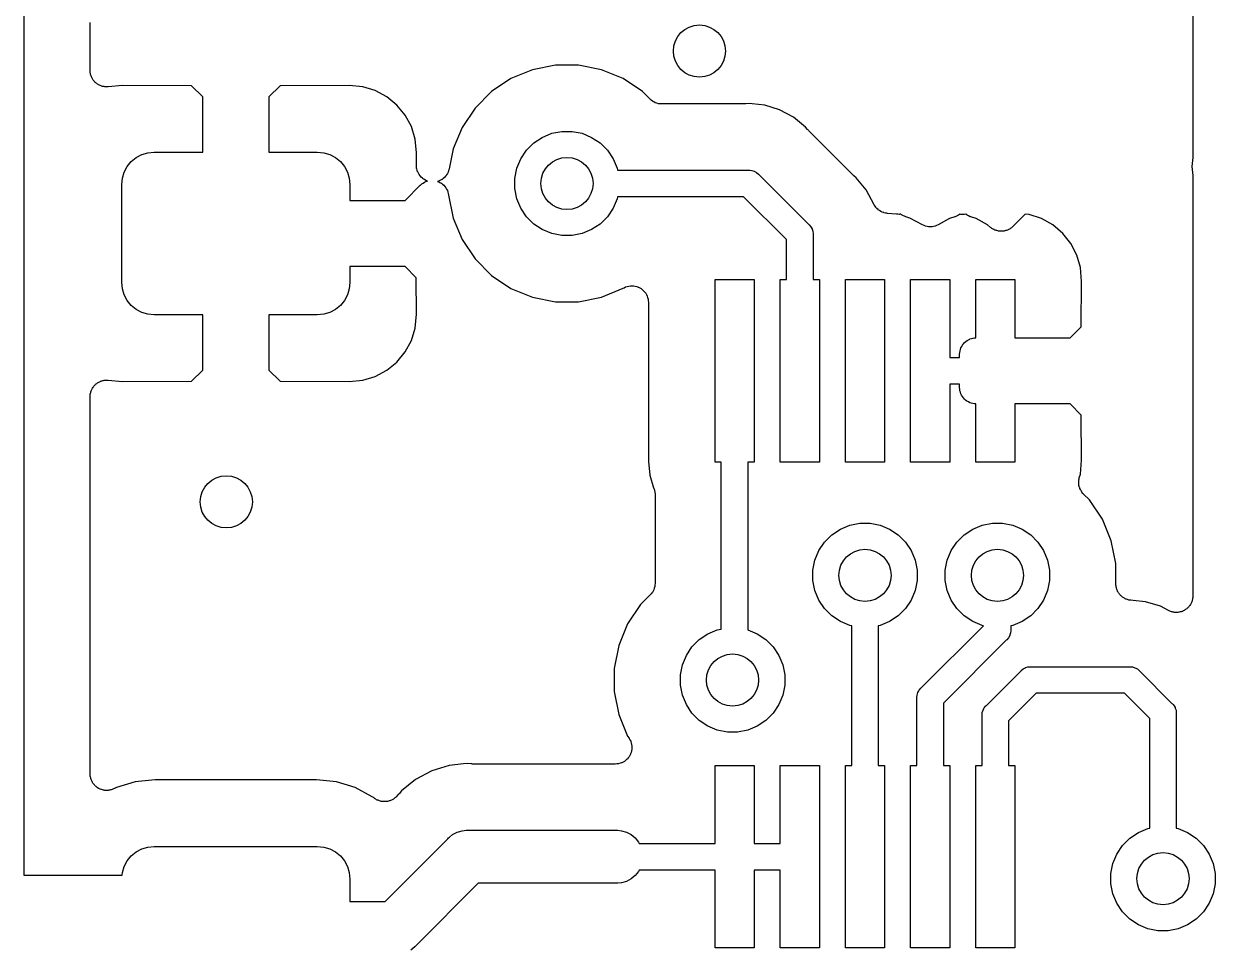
# Model space of a CAD drawing. Extents: x 105 to 193.4, y -145.7 to -72.2.
# Drawn here: x 146.96 to 156.1, y -111.28 to -104.19 of the extents above; entities that cross this region are included whole.
import ezdxf

# ---------------------------------------------------------------- set-up
doc = ezdxf.new("R2010")
doc.units = 0
doc.layers.add('BLACK', color=7, linetype='CONTINUOUS')

msp = doc.modelspace()

# ---------------------------------------------------------------- linework, layer by layer
at = {"layer": 'BLACK', "linetype": 'CONTINUOUS'}
for p, q in [((146.964, -103.4), (146.964, -110.716)), ((155.931, -103.651), (155.931, -105.198)), ((147.472, -104.542), (147.472, -104.176)), ((150.865, -104.537), (150.7, -104.605)), ((151.041, -104.502), (150.865, -104.537)), ((151.219, -104.502), (151.041, -104.502)), ((151.395, -104.537), (151.219, -104.502)), ((151.56, -104.605), (151.395, -104.537)), ((147.473, -104.548), (147.472, -104.542)), ((147.473, -104.554), (147.473, -104.548)), ((147.474, -104.56), (147.473, -104.554)), ((147.475, -104.567), (147.474, -104.56)), ((147.476, -104.573), (147.475, -104.567)), ((147.478, -104.578), (147.476, -104.573)), ((147.48, -104.584), (147.478, -104.578)), ((147.482, -104.591), (147.48, -104.584)), ((147.485, -104.596), (147.482, -104.591)), ((147.487, -104.601), (147.485, -104.596)), ((147.491, -104.607), (147.487, -104.601)), ((147.494, -104.613), (147.491, -104.607)), ((147.497, -104.617), (147.494, -104.613)), ((147.5, -104.622), (147.497, -104.617)), ((147.505, -104.627), (147.5, -104.622)), ((147.509, -104.632), (147.505, -104.627)), ((150.7, -104.605), (150.551, -104.705)), ((151.709, -104.705), (151.56, -104.605)), ((147.514, -104.635), (147.509, -104.632)), ((147.518, -104.64), (147.514, -104.635)), ((147.523, -104.643), (147.518, -104.64)), ((147.528, -104.648), (147.523, -104.643)), ((147.533, -104.65), (147.528, -104.648)), ((147.538, -104.654), (147.533, -104.65)), ((147.544, -104.656), (147.538, -104.654)), ((147.55, -104.659), (147.544, -104.656)), ((147.556, -104.661), (147.55, -104.659)), ((147.561, -104.663), (147.556, -104.661)), ((147.568, -104.665), (147.561, -104.663)), ((147.574, -104.667), (147.568, -104.665)), ((147.58, -104.667), (147.574, -104.667)), ((147.585, -104.669), (147.58, -104.667)), ((147.592, -104.669), (147.585, -104.669)), ((147.599, -104.669), (147.592, -104.669)), ((147.604, -104.669), (147.599, -104.669)), ((147.61, -104.669), (147.604, -104.669)), ((147.612, -104.669), (147.61, -104.669)), ((147.721, -104.658), (147.612, -104.669)), ((148.251, -104.661), (147.721, -104.658)), ((148.336, -104.745), (148.251, -104.661)), ((148.929, -104.661), (148.844, -104.745)), ((149.459, -104.658), (148.929, -104.661)), ((149.565, -104.668), (149.459, -104.658)), ((149.66, -104.697), (149.565, -104.668)), ((149.749, -104.745), (149.66, -104.697)), ((150.551, -104.705), (150.425, -104.831)), ((151.767, -104.763), (151.709, -104.705)), ((148.336, -105.169), (148.336, -104.745)), ((148.844, -104.745), (148.844, -105.169)), ((149.826, -104.808), (149.749, -104.745)), ((149.889, -104.885), (149.826, -104.808)), ((151.776, -104.771), (151.767, -104.763)), ((151.785, -104.778), (151.776, -104.771)), ((151.786, -104.779), (151.785, -104.778)), ((151.797, -104.784), (151.786, -104.779)), ((151.786, -104.779), (151.786, -104.779)), ((151.807, -104.79), (151.797, -104.784)), ((151.808, -104.79), (151.807, -104.79)), ((151.808, -104.791), (151.808, -104.79)), ((151.82, -104.794), (151.808, -104.791)), ((151.831, -104.798), (151.82, -104.794)), ((151.832, -104.798), (151.831, -104.798)), ((151.831, -104.798), (151.831, -104.798)), ((151.844, -104.799), (151.832, -104.798)), ((151.855, -104.8), (151.844, -104.799)), ((151.857, -104.8), (151.855, -104.8)), ((152.491, -104.8), (151.857, -104.8)), ((151.857, -104.8), (151.857, -104.8)), ((151.857, -104.8), (151.857, -104.8)), ((151.857, -104.8), (151.857, -104.8)), ((152.496, -104.8), (152.491, -104.8)), ((152.502, -104.8), (152.496, -104.8)), ((152.503, -104.8), (152.502, -104.8)), ((152.527, -104.797), (152.503, -104.8)), ((152.551, -104.8), (152.527, -104.797)), ((152.647, -104.809), (152.551, -104.8)), ((152.551, -104.8), (152.551, -104.8)), ((152.761, -104.844), (152.647, -104.809)), ((149.937, -104.974), (149.889, -104.885)), ((150.425, -104.831), (150.325, -104.98)), ((152.867, -104.901), (152.761, -104.844)), ((152.96, -104.977), (152.867, -104.901)), ((149.966, -105.069), (149.937, -104.974)), ((150.325, -104.98), (150.257, -105.145)), ((152.975, -104.995), (152.96, -104.977)), ((152.979, -104.999), (152.975, -104.995)), ((149.976, -105.175), (149.966, -105.069)), ((150.875, -105.099), (150.941, -105.056)), ((150.941, -105.056), (151.013, -105.025)), ((151.013, -105.025), (151.091, -105.01)), ((151.091, -105.01), (151.169, -105.01)), ((151.169, -105.01), (151.247, -105.025)), ((151.247, -105.025), (151.319, -105.056)), ((151.319, -105.056), (151.385, -105.099)), ((152.982, -105.003), (152.979, -104.999)), ((152.984, -105.005), (152.982, -105.003)), ((153.321, -105.342), (152.984, -105.005)), ((147.869, -105.188), (147.916, -105.174)), ((147.916, -105.174), (147.965, -105.169)), ((147.965, -105.169), (148.336, -105.169)), ((148.844, -105.169), (149.215, -105.169)), ((149.215, -105.169), (149.264, -105.174)), ((149.264, -105.174), (149.311, -105.188)), ((149.975, -105.271), (149.976, -105.175)), ((150.257, -105.145), (150.227, -105.297)), ((150.776, -105.221), (150.819, -105.155)), ((150.819, -105.155), (150.875, -105.099)), ((151.385, -105.099), (151.441, -105.155)), ((151.441, -105.155), (151.484, -105.221)), ((147.757, -105.28), (147.788, -105.242)), ((147.788, -105.242), (147.826, -105.211)), ((147.826, -105.211), (147.869, -105.188)), ((149.311, -105.188), (149.354, -105.211)), ((149.354, -105.211), (149.392, -105.242)), ((149.392, -105.242), (149.423, -105.28)), ((150.745, -105.293), (150.776, -105.221)), ((151.484, -105.221), (151.515, -105.293)), ((155.93, -105.211), (155.923, -105.28)), ((155.931, -105.2), (155.93, -105.205)), ((155.93, -105.205), (155.93, -105.211)), ((155.931, -105.198), (155.931, -105.2)), ((147.72, -105.37), (147.734, -105.323)), ((147.734, -105.323), (147.757, -105.28)), ((149.423, -105.28), (149.446, -105.323)), ((149.446, -105.323), (149.46, -105.37)), ((149.975, -105.272), (149.975, -105.271)), ((149.976, -105.284), (149.975, -105.272)), ((149.975, -105.272), (149.975, -105.272)), ((149.977, -105.296), (149.976, -105.284)), ((149.978, -105.297), (149.977, -105.296)), ((149.977, -105.296), (149.977, -105.296)), ((149.981, -105.308), (149.978, -105.297)), ((149.984, -105.32), (149.981, -105.308)), ((149.985, -105.32), (149.984, -105.32)), ((149.99, -105.331), (149.985, -105.32)), ((149.985, -105.32), (149.985, -105.32)), ((149.996, -105.341), (149.99, -105.331)), ((149.996, -105.342), (149.996, -105.341)), ((150.004, -105.352), (149.996, -105.342)), ((149.996, -105.342), (149.996, -105.342)), ((150.011, -105.361), (150.004, -105.352)), ((150.012, -105.361), (150.011, -105.361)), ((150.012, -105.362), (150.012, -105.361)), ((150.199, -105.354), (150.191, -105.363)), ((150.206, -105.345), (150.199, -105.354)), ((150.207, -105.344), (150.206, -105.345)), ((150.213, -105.334), (150.207, -105.344)), ((150.207, -105.344), (150.207, -105.344)), ((150.218, -105.323), (150.213, -105.334)), ((150.219, -105.323), (150.218, -105.323)), ((150.222, -105.311), (150.219, -105.322)), ((150.219, -105.322), (150.219, -105.323)), ((150.226, -105.3), (150.222, -105.311)), ((150.227, -105.297), (150.226, -105.299)), ((150.226, -105.299), (150.226, -105.299)), ((150.226, -105.299), (150.226, -105.3)), ((150.73, -105.371), (150.745, -105.293)), ((151.515, -105.293), (151.518, -105.308)), ((151.518, -105.308), (152.522, -105.308)), ((152.522, -105.308), (152.527, -105.308)), ((152.527, -105.308), (152.532, -105.308)), ((152.532, -105.308), (152.532, -105.308)), ((152.532, -105.308), (152.547, -105.31)), ((152.547, -105.31), (152.566, -105.316)), ((152.566, -105.316), (152.584, -105.325)), ((152.584, -105.325), (152.599, -105.338)), ((152.599, -105.338), (152.602, -105.342)), ((152.602, -105.342), (152.984, -105.724)), ((153.326, -105.346), (153.321, -105.342)), ((153.329, -105.35), (153.326, -105.346)), ((153.331, -105.351), (153.329, -105.35)), ((153.349, -105.366), (153.331, -105.351)), ((155.923, -105.28), (155.93, -105.349)), ((155.93, -105.349), (155.93, -105.351)), ((155.93, -105.351), (155.93, -105.356)), ((155.93, -105.356), (155.931, -105.362)), ((147.715, -105.419), (147.72, -105.37)), ((147.715, -106.169), (147.715, -105.419)), ((149.46, -105.37), (149.465, -105.419)), ((149.465, -105.419), (149.465, -105.54)), ((149.889, -105.54), (150.005, -105.423)), ((150.005, -105.423), (150.006, -105.422)), ((150.006, -105.422), (150.006, -105.422)), ((150.006, -105.422), (150.006, -105.422)), ((150.006, -105.422), (150.007, -105.422)), ((150.007, -105.422), (150.016, -105.414)), ((150.021, -105.369), (150.012, -105.362)), ((150.016, -105.414), (150.026, -105.407)), ((150.03, -105.377), (150.021, -105.369)), ((150.026, -105.407), (150.037, -105.401)), ((150.026, -105.407), (150.026, -105.407)), ((150.026, -105.407), (150.026, -105.407)), ((150.031, -105.377), (150.03, -105.377)), ((150.041, -105.383), (150.031, -105.377)), ((150.031, -105.377), (150.031, -105.377)), ((150.037, -105.401), (150.048, -105.395)), ((150.052, -105.389), (150.041, -105.383)), ((150.048, -105.395), (150.06, -105.392)), ((150.048, -105.395), (150.048, -105.395)), ((150.048, -105.395), (150.048, -105.395)), ((150.053, -105.389), (150.052, -105.389)), ((150.052, -105.389), (150.052, -105.389)), ((150.06, -105.392), (150.053, -105.389)), ((150.06, -105.392), (150.06, -105.392)), ((150.149, -105.39), (150.137, -105.394)), ((150.137, -105.394), (150.137, -105.394)), ((150.137, -105.394), (150.144, -105.396)), ((150.144, -105.396), (150.145, -105.396)), ((150.145, -105.396), (150.145, -105.396)), ((150.145, -105.396), (150.156, -105.402)), ((150.15, -105.39), (150.149, -105.39)), ((150.149, -105.39), (150.149, -105.39)), ((150.16, -105.384), (150.15, -105.39)), ((150.156, -105.402), (150.166, -105.408)), ((150.171, -105.379), (150.16, -105.384)), ((150.166, -105.408), (150.166, -105.408)), ((150.166, -105.408), (150.167, -105.408)), ((150.167, -105.408), (150.176, -105.416)), ((150.172, -105.379), (150.171, -105.379)), ((150.171, -105.379), (150.171, -105.379)), ((150.181, -105.371), (150.172, -105.379)), ((150.176, -105.416), (150.185, -105.423)), ((150.19, -105.364), (150.181, -105.371)), ((150.185, -105.423), (150.185, -105.424)), ((150.185, -105.424), (150.186, -105.424)), ((150.186, -105.424), (150.193, -105.433)), ((150.191, -105.363), (150.19, -105.364)), ((150.191, -105.363), (150.191, -105.363)), ((150.193, -105.433), (150.201, -105.443)), ((150.201, -105.443), (150.201, -105.443)), ((150.201, -105.443), (150.201, -105.443)), ((150.201, -105.443), (150.207, -105.454)), ((150.73, -105.449), (150.73, -105.371)), ((150.745, -105.527), (150.73, -105.449)), ((153.425, -105.459), (153.349, -105.366)), ((155.931, -105.362), (155.931, -108.575)), ((149.465, -105.54), (149.889, -105.54)), ((150.207, -105.454), (150.213, -105.465)), ((150.213, -105.465), (150.213, -105.465)), ((150.213, -105.465), (150.213, -105.465)), ((150.213, -105.465), (150.216, -105.477)), ((150.216, -105.477), (150.22, -105.488)), ((150.22, -105.488), (150.257, -105.675)), ((150.776, -105.599), (150.745, -105.527)), ((151.515, -105.527), (151.484, -105.599)), ((151.518, -105.512), (151.515, -105.527)), ((152.485, -105.512), (151.518, -105.512)), ((152.814, -105.841), (152.485, -105.512)), ((153.486, -105.573), (153.425, -105.459)), ((150.819, -105.665), (150.776, -105.599)), ((151.484, -105.599), (151.441, -105.665)), ((153.493, -105.583), (153.486, -105.573)), ((153.499, -105.593), (153.493, -105.583)), ((153.5, -105.593), (153.499, -105.593)), ((153.5, -105.594), (153.5, -105.593)), ((153.508, -105.602), (153.5, -105.594)), ((153.517, -105.61), (153.508, -105.602)), ((153.517, -105.611), (153.517, -105.61)), ((153.518, -105.611), (153.517, -105.611)), ((153.527, -105.618), (153.518, -105.611)), ((153.537, -105.624), (153.527, -105.618)), ((153.538, -105.625), (153.537, -105.624)), ((153.549, -105.629), (153.538, -105.625)), ((153.538, -105.625), (153.538, -105.625)), ((153.56, -105.634), (153.549, -105.629)), ((153.561, -105.634), (153.56, -105.634)), ((153.561, -105.635), (153.561, -105.634)), ((153.573, -105.637), (153.561, -105.635)), ((150.257, -105.675), (150.325, -105.84)), ((150.875, -105.721), (150.819, -105.665)), ((150.941, -105.764), (150.875, -105.721)), ((151.385, -105.721), (151.319, -105.764)), ((151.441, -105.665), (151.385, -105.721)), ((152.984, -105.724), (152.988, -105.727)), ((153.584, -105.639), (153.573, -105.637)), ((153.585, -105.639), (153.584, -105.639)), ((153.586, -105.64), (153.585, -105.639)), ((153.585, -105.639), (153.585, -105.639)), ((153.585, -105.639), (153.585, -105.639)), ((153.657, -105.646), (153.586, -105.64)), ((153.669, -105.646), (153.657, -105.646)), ((153.681, -105.647), (153.669, -105.646)), ((153.682, -105.647), (153.681, -105.647)), ((153.683, -105.646), (153.682, -105.646)), ((153.682, -105.646), (153.682, -105.647)), ((153.682, -105.647), (153.682, -105.647)), ((153.689, -105.646), (153.683, -105.646)), ((153.69, -105.646), (153.689, -105.646)), ((153.696, -105.651), (153.69, -105.646)), ((153.701, -105.653), (153.696, -105.651)), ((153.705, -105.656), (153.701, -105.653)), ((153.712, -105.659), (153.705, -105.656)), ((153.718, -105.662), (153.712, -105.659)), ((153.723, -105.664), (153.718, -105.662)), ((153.728, -105.666), (153.723, -105.664)), ((153.73, -105.667), (153.728, -105.666)), ((153.761, -105.676), (153.73, -105.667)), ((153.857, -105.728), (153.761, -105.676)), ((154.063, -105.68), (153.978, -105.727)), ((154.104, -105.666), (154.063, -105.68)), ((154.108, -105.665), (154.104, -105.666)), ((154.112, -105.663), (154.108, -105.665)), ((154.119, -105.66), (154.112, -105.663)), ((154.127, -105.657), (154.119, -105.66)), ((154.13, -105.654), (154.127, -105.657)), ((154.134, -105.652), (154.13, -105.654)), ((154.141, -105.647), (154.134, -105.652)), ((154.143, -105.646), (154.141, -105.647)), ((154.152, -105.647), (154.143, -105.646)), ((154.153, -105.647), (154.152, -105.647)), ((154.165, -105.647), (154.153, -105.647)), ((154.153, -105.647), (154.153, -105.647)), ((154.177, -105.647), (154.165, -105.647)), ((154.178, -105.647), (154.177, -105.647)), ((154.18, -105.647), (154.178, -105.647)), ((154.178, -105.647), (154.178, -105.647)), ((154.189, -105.646), (154.18, -105.647)), ((154.19, -105.646), (154.189, -105.646)), ((154.196, -105.651), (154.19, -105.646)), ((154.2, -105.653), (154.196, -105.651)), ((154.204, -105.656), (154.2, -105.653)), ((154.211, -105.659), (154.204, -105.656)), ((154.218, -105.663), (154.211, -105.659)), ((154.222, -105.664), (154.218, -105.663)), ((154.226, -105.666), (154.222, -105.664)), ((154.228, -105.666), (154.226, -105.666)), ((154.269, -105.68), (154.228, -105.666)), ((154.356, -105.728), (154.269, -105.68)), ((154.644, -105.646), (154.55, -105.74)), ((154.674, -105.649), (154.644, -105.646)), ((154.769, -105.68), (154.674, -105.649)), ((154.856, -105.728), (154.769, -105.68)), ((151.013, -105.795), (150.941, -105.764)), ((151.091, -105.81), (151.013, -105.795)), ((151.169, -105.81), (151.091, -105.81)), ((151.247, -105.795), (151.169, -105.81)), ((151.319, -105.764), (151.247, -105.795)), ((152.988, -105.727), (153.001, -105.742)), ((153.001, -105.742), (153.01, -105.759)), ((153.01, -105.759), (153.01, -105.76)), ((153.01, -105.76), (153.016, -105.777)), ((153.016, -105.777), (153.016, -105.779)), ((153.016, -105.779), (153.018, -105.794)), ((153.018, -105.794), (153.018, -105.794)), ((153.018, -105.794), (153.018, -105.799)), ((153.018, -105.799), (153.018, -105.804)), ((153.018, -105.804), (153.018, -106.148)), ((153.858, -105.728), (153.857, -105.728)), ((153.857, -105.728), (153.857, -105.728)), ((153.869, -105.732), (153.858, -105.728)), ((153.88, -105.737), (153.869, -105.732)), ((153.881, -105.737), (153.88, -105.737)), ((153.88, -105.737), (153.88, -105.737)), ((153.892, -105.74), (153.881, -105.737)), ((153.904, -105.742), (153.892, -105.74)), ((153.905, -105.742), (153.904, -105.742)), ((153.917, -105.742), (153.905, -105.742)), ((153.905, -105.742), (153.905, -105.742)), ((153.929, -105.742), (153.917, -105.742)), ((153.93, -105.742), (153.929, -105.742)), ((153.929, -105.742), (153.929, -105.742)), ((153.942, -105.739), (153.93, -105.742)), ((153.953, -105.737), (153.942, -105.739)), ((153.954, -105.737), (153.953, -105.737)), ((153.965, -105.732), (153.954, -105.737)), ((153.954, -105.737), (153.954, -105.737)), ((153.976, -105.728), (153.965, -105.732)), ((153.977, -105.728), (153.976, -105.728)), ((153.978, -105.727), (153.977, -105.727)), ((153.977, -105.727), (153.977, -105.728)), ((154.379, -105.747), (154.356, -105.728)), ((154.384, -105.751), (154.379, -105.747)), ((154.389, -105.755), (154.384, -105.751)), ((154.394, -105.758), (154.389, -105.755)), ((154.399, -105.761), (154.394, -105.758)), ((154.405, -105.764), (154.399, -105.761)), ((154.411, -105.767), (154.405, -105.764)), ((154.416, -105.769), (154.411, -105.767)), ((154.422, -105.771), (154.416, -105.769)), ((154.428, -105.772), (154.422, -105.771)), ((154.435, -105.774), (154.428, -105.772)), ((154.44, -105.775), (154.435, -105.774)), ((154.446, -105.776), (154.44, -105.775)), ((154.453, -105.776), (154.446, -105.776)), ((154.459, -105.777), (154.453, -105.776)), ((154.465, -105.777), (154.459, -105.777)), ((154.471, -105.777), (154.465, -105.777)), ((154.477, -105.776), (154.471, -105.777)), ((154.484, -105.775), (154.477, -105.776)), ((154.489, -105.773), (154.484, -105.775)), ((154.495, -105.772), (154.489, -105.773)), ((154.501, -105.77), (154.495, -105.772)), ((154.508, -105.768), (154.501, -105.77)), ((154.513, -105.765), (154.508, -105.768)), ((154.518, -105.763), (154.513, -105.765)), ((154.524, -105.76), (154.518, -105.763)), ((154.53, -105.757), (154.524, -105.76)), ((154.534, -105.753), (154.53, -105.757)), ((154.539, -105.75), (154.534, -105.753)), ((154.544, -105.745), (154.539, -105.75)), ((154.549, -105.741), (154.544, -105.745)), ((154.55, -105.74), (154.549, -105.741)), ((154.933, -105.793), (154.856, -105.728)), ((154.995, -105.871), (154.933, -105.793)), ((150.325, -105.84), (150.425, -105.989)), ((152.814, -106.148), (152.814, -105.841)), ((155.041, -105.96), (154.995, -105.871)), ((150.425, -105.989), (150.551, -106.115)), ((155.068, -106.056), (155.041, -105.96)), ((149.465, -106.048), (149.465, -106.169)), ((149.889, -106.048), (149.465, -106.048)), ((149.973, -106.133), (149.889, -106.048)), ((155.077, -106.163), (155.068, -106.056)), ((147.72, -106.218), (147.715, -106.169)), ((149.465, -106.169), (149.46, -106.218)), ((149.976, -106.413), (149.973, -106.133)), ((150.551, -106.115), (150.7, -106.215)), ((152.266, -107.548), (152.266, -106.148)), ((152.266, -106.148), (152.566, -106.148)), ((152.566, -106.148), (152.566, -107.548)), ((152.766, -107.548), (152.766, -106.148)), ((152.766, -106.148), (152.814, -106.148)), ((153.018, -106.148), (153.066, -106.148)), ((153.066, -106.148), (153.066, -107.548)), ((153.266, -107.548), (153.266, -106.148)), ((153.266, -106.148), (153.566, -106.148)), ((153.566, -106.148), (153.566, -107.548)), ((153.766, -107.548), (153.766, -106.148)), ((153.766, -106.148), (154.066, -106.148)), ((154.066, -106.148), (154.066, -106.746)), ((154.266, -106.594), (154.266, -106.148)), ((154.266, -106.148), (154.566, -106.148)), ((154.566, -106.148), (154.566, -106.594)), ((155.074, -106.509), (155.077, -106.163)), ((147.734, -106.265), (147.72, -106.218)), ((147.757, -106.308), (147.734, -106.265)), ((149.446, -106.265), (149.423, -106.308)), ((149.46, -106.218), (149.446, -106.265)), ((150.7, -106.215), (150.865, -106.283)), ((151.395, -106.283), (151.562, -106.214)), ((151.562, -106.214), (151.57, -106.21)), ((151.57, -106.21), (151.58, -106.204)), ((151.58, -106.204), (151.581, -106.204)), ((151.581, -106.204), (151.593, -106.201)), ((151.581, -106.204), (151.581, -106.204)), ((151.593, -106.201), (151.604, -106.197)), ((151.604, -106.197), (151.604, -106.197)), ((151.604, -106.197), (151.605, -106.197)), ((151.605, -106.197), (151.617, -106.196)), ((151.617, -106.196), (151.629, -106.195)), ((151.629, -106.195), (151.629, -106.195)), ((151.629, -106.195), (151.629, -106.195)), ((151.629, -106.195), (151.641, -106.196)), ((151.641, -106.196), (151.653, -106.198)), ((151.653, -106.198), (151.654, -106.198)), ((151.654, -106.198), (151.654, -106.198)), ((151.654, -106.198), (151.666, -106.201)), ((151.666, -106.201), (151.677, -106.205)), ((151.677, -106.205), (151.677, -106.205)), ((151.677, -106.205), (151.678, -106.205)), ((151.678, -106.205), (151.688, -106.211)), ((151.688, -106.211), (151.699, -106.217)), ((151.699, -106.217), (151.699, -106.217)), ((151.699, -106.217), (151.699, -106.217)), ((151.699, -106.217), (151.709, -106.225)), ((151.709, -106.225), (151.718, -106.233)), ((151.718, -106.233), (151.718, -106.233)), ((151.718, -106.233), (151.718, -106.233)), ((151.718, -106.233), (151.726, -106.242)), ((151.726, -106.242), (151.734, -106.252)), ((151.734, -106.252), (151.734, -106.252)), ((151.734, -106.252), (151.734, -106.252)), ((151.734, -106.252), (151.74, -106.263)), ((151.74, -106.263), (151.745, -106.274)), ((151.745, -106.274), (151.745, -106.274)), ((151.745, -106.274), (151.746, -106.274)), ((151.746, -106.274), (151.749, -106.286)), ((147.788, -106.346), (147.757, -106.308)), ((147.826, -106.377), (147.788, -106.346)), ((149.392, -106.346), (149.354, -106.377)), ((149.423, -106.308), (149.392, -106.346)), ((150.865, -106.283), (151.041, -106.318)), ((151.041, -106.318), (151.219, -106.318)), ((151.219, -106.318), (151.395, -106.283)), ((151.749, -106.286), (151.753, -106.297)), ((151.753, -106.297), (151.753, -106.298)), ((151.753, -106.298), (151.753, -106.298)), ((151.753, -106.298), (151.754, -106.31)), ((151.754, -106.31), (151.755, -106.322)), ((151.755, -106.322), (151.755, -107.542)), ((147.869, -106.4), (147.826, -106.377)), ((147.916, -106.414), (147.869, -106.4)), ((147.965, -106.419), (147.916, -106.414)), ((148.336, -106.419), (147.965, -106.419)), ((148.336, -106.843), (148.336, -106.419)), ((149.215, -106.419), (148.844, -106.419)), ((148.844, -106.419), (148.844, -106.843)), ((149.264, -106.414), (149.215, -106.419)), ((149.311, -106.4), (149.264, -106.414)), ((149.354, -106.377), (149.311, -106.4)), ((149.966, -106.519), (149.976, -106.413)), ((149.937, -106.614), (149.966, -106.519)), ((154.99, -106.594), (155.074, -106.509)), ((149.889, -106.703), (149.937, -106.614)), ((154.164, -106.649), (154.172, -106.64)), ((154.172, -106.64), (154.18, -106.631)), ((154.18, -106.63), (154.189, -106.623)), ((154.18, -106.631), (154.18, -106.63)), ((154.18, -106.631), (154.18, -106.631)), ((154.189, -106.623), (154.199, -106.615)), ((154.199, -106.615), (154.21, -106.609)), ((154.199, -106.615), (154.199, -106.615)), ((154.199, -106.615), (154.199, -106.615)), ((154.21, -106.609), (154.221, -106.604)), ((154.221, -106.603), (154.233, -106.6)), ((154.221, -106.604), (154.221, -106.603)), ((154.221, -106.603), (154.221, -106.603)), ((154.233, -106.6), (154.244, -106.596)), ((154.244, -106.596), (154.245, -106.596)), ((154.245, -106.596), (154.257, -106.595)), ((154.245, -106.596), (154.245, -106.596)), ((154.257, -106.595), (154.266, -106.594)), ((154.566, -106.594), (154.99, -106.594)), ((149.826, -106.78), (149.889, -106.703)), ((154.142, -106.719), (154.143, -106.707)), ((154.142, -106.72), (154.142, -106.719)), ((154.142, -106.721), (154.142, -106.72)), ((154.142, -106.72), (154.142, -106.72)), ((154.142, -106.72), (154.142, -106.72)), ((154.142, -106.746), (154.142, -106.721)), ((154.143, -106.707), (154.145, -106.695)), ((154.145, -106.695), (154.148, -106.683)), ((154.145, -106.695), (154.145, -106.695)), ((154.145, -106.695), (154.145, -106.695)), ((154.148, -106.683), (154.152, -106.672)), ((154.152, -106.671), (154.158, -106.661)), ((154.152, -106.672), (154.152, -106.671)), ((154.152, -106.671), (154.152, -106.671)), ((154.158, -106.661), (154.164, -106.65)), ((154.164, -106.65), (154.164, -106.649)), ((154.164, -106.65), (154.164, -106.65)), ((149.749, -106.843), (149.826, -106.78)), ((154.066, -106.746), (154.142, -106.746)), ((148.251, -106.927), (148.336, -106.843)), ((148.844, -106.843), (148.929, -106.927)), ((149.565, -106.92), (149.66, -106.891)), ((149.66, -106.891), (149.749, -106.843)), ((147.478, -107.008), (147.481, -107.002)), ((147.481, -107.002), (147.483, -106.996)), ((147.483, -106.996), (147.485, -106.991)), ((147.485, -106.991), (147.488, -106.985)), ((147.488, -106.985), (147.491, -106.98)), ((147.491, -106.98), (147.495, -106.974)), ((147.495, -106.974), (147.498, -106.97)), ((147.498, -106.97), (147.502, -106.965)), ((147.502, -106.965), (147.506, -106.96)), ((147.506, -106.96), (147.511, -106.955)), ((147.511, -106.955), (147.515, -106.951)), ((147.515, -106.951), (147.519, -106.947)), ((147.519, -106.947), (147.525, -106.944)), ((147.525, -106.944), (147.53, -106.939)), ((147.53, -106.939), (147.535, -106.937)), ((147.535, -106.937), (147.54, -106.934)), ((147.54, -106.934), (147.546, -106.931)), ((147.546, -106.931), (147.552, -106.928)), ((147.552, -106.928), (147.557, -106.926)), ((147.557, -106.926), (147.563, -106.924)), ((147.563, -106.924), (147.569, -106.923)), ((147.569, -106.923), (147.576, -106.921)), ((147.576, -106.921), (147.581, -106.92)), ((147.581, -106.92), (147.587, -106.919)), ((147.587, -106.919), (147.594, -106.919)), ((147.594, -106.919), (147.6, -106.919)), ((147.6, -106.919), (147.606, -106.919)), ((147.606, -106.919), (147.612, -106.919)), ((147.612, -106.919), (147.721, -106.93)), ((147.721, -106.93), (148.251, -106.927)), ((148.929, -106.927), (149.459, -106.93)), ((149.459, -106.93), (149.565, -106.92)), ((154.142, -106.95), (154.066, -106.95)), ((154.066, -106.95), (154.066, -107.548)), ((154.142, -106.975), (154.142, -106.95)), ((154.143, -106.987), (154.142, -106.975)), ((154.144, -106.999), (154.143, -106.987)), ((154.144, -107), (154.144, -106.999)), ((154.144, -106.999), (154.144, -106.999)), ((154.148, -107.011), (154.144, -107)), ((147.472, -107.044), (147.473, -107.038)), ((147.472, -107.046), (147.472, -107.044)), ((147.472, -109.94), (147.472, -107.046)), ((147.473, -107.032), (147.474, -107.026)), ((147.473, -107.038), (147.473, -107.032)), ((147.474, -107.026), (147.475, -107.019)), ((147.475, -107.019), (147.477, -107.014)), ((147.477, -107.014), (147.478, -107.008)), ((154.151, -107.023), (154.148, -107.011)), ((154.152, -107.023), (154.151, -107.023)), ((154.151, -107.023), (154.151, -107.023)), ((154.157, -107.034), (154.152, -107.023)), ((154.163, -107.045), (154.157, -107.034)), ((154.171, -107.055), (154.163, -107.045)), ((154.163, -107.045), (154.163, -107.045)), ((154.163, -107.045), (154.163, -107.045)), ((154.178, -107.064), (154.171, -107.055)), ((154.179, -107.064), (154.178, -107.064)), ((154.188, -107.072), (154.179, -107.064)), ((154.179, -107.064), (154.179, -107.064)), ((154.197, -107.08), (154.188, -107.072)), ((154.198, -107.08), (154.197, -107.08)), ((154.209, -107.086), (154.198, -107.08)), ((154.198, -107.08), (154.198, -107.08)), ((154.219, -107.092), (154.209, -107.086)), ((154.22, -107.092), (154.219, -107.092)), ((154.219, -107.092), (154.219, -107.092)), ((154.231, -107.096), (154.22, -107.092)), ((154.243, -107.099), (154.231, -107.096)), ((154.255, -107.101), (154.243, -107.099)), ((154.243, -107.099), (154.243, -107.099)), ((154.243, -107.099), (154.243, -107.099)), ((154.266, -107.102), (154.255, -107.101)), ((154.266, -107.548), (154.266, -107.102)), ((154.99, -107.102), (154.566, -107.102)), ((154.566, -107.102), (154.566, -107.548)), ((155.074, -107.187), (154.99, -107.102)), ((155.077, -107.533), (155.074, -107.187)), ((151.755, -107.542), (151.765, -107.648)), ((152.314, -107.548), (152.266, -107.548)), ((152.314, -108.829), (152.314, -107.548)), ((152.566, -107.548), (152.518, -107.548)), ((152.518, -107.548), (152.518, -108.836)), ((153.066, -107.548), (152.766, -107.548)), ((153.566, -107.548), (153.266, -107.548)), ((154.066, -107.548), (153.766, -107.548)), ((154.566, -107.548), (154.266, -107.548)), ((155.068, -107.64), (155.077, -107.533)), ((155.06, -107.668), (155.068, -107.64)), ((151.765, -107.648), (151.795, -107.746)), ((155.055, -107.702), (155.056, -107.697)), ((155.056, -107.71), (155.055, -107.702)), ((155.056, -107.693), (155.057, -107.685)), ((155.056, -107.697), (155.056, -107.693)), ((155.056, -107.717), (155.056, -107.71)), ((155.057, -107.722), (155.056, -107.717)), ((155.057, -107.685), (155.058, -107.677)), ((155.057, -107.727), (155.057, -107.722)), ((155.059, -107.734), (155.057, -107.727)), ((155.058, -107.677), (155.059, -107.673)), ((155.059, -107.673), (155.06, -107.668)), ((155.061, -107.742), (155.059, -107.734)), ((151.795, -107.746), (151.797, -107.749)), ((151.797, -107.749), (151.799, -107.756)), ((151.799, -107.756), (151.801, -107.762)), ((151.801, -107.762), (151.802, -107.768)), ((151.802, -107.768), (151.804, -107.773)), ((151.804, -107.773), (151.805, -107.78)), ((151.805, -107.78), (151.806, -107.787)), ((151.806, -107.787), (151.806, -107.792)), ((151.806, -107.792), (151.806, -107.798)), ((151.806, -107.798), (151.806, -108.477)), ((155.063, -107.746), (155.061, -107.742)), ((155.064, -107.75), (155.063, -107.746)), ((155.068, -107.757), (155.064, -107.75)), ((155.071, -107.764), (155.068, -107.757)), ((155.073, -107.768), (155.071, -107.764)), ((155.076, -107.772), (155.073, -107.768)), ((155.08, -107.778), (155.076, -107.772)), ((155.085, -107.785), (155.08, -107.778)), ((155.088, -107.788), (155.085, -107.785)), ((155.091, -107.792), (155.088, -107.788)), ((155.092, -107.793), (155.091, -107.792)), ((155.137, -107.838), (155.092, -107.793)), ((155.237, -107.987), (155.137, -107.838)), ((155.305, -108.152), (155.237, -107.987)), ((153.161, -108.106), (153.227, -108.062)), ((153.227, -108.062), (153.299, -108.032)), ((153.299, -108.032), (153.377, -108.017)), ((153.377, -108.017), (153.455, -108.017)), ((153.455, -108.017), (153.533, -108.032)), ((153.533, -108.032), (153.605, -108.062)), ((153.605, -108.062), (153.671, -108.106)), ((154.177, -108.106), (154.243, -108.062)), ((154.243, -108.062), (154.315, -108.032)), ((154.315, -108.032), (154.393, -108.017)), ((154.393, -108.017), (154.471, -108.017)), ((154.471, -108.017), (154.549, -108.032)), ((154.549, -108.032), (154.621, -108.062)), ((154.621, -108.062), (154.687, -108.106)), ((153.062, -108.227), (153.105, -108.162)), ((153.105, -108.162), (153.161, -108.106)), ((153.671, -108.106), (153.727, -108.162)), ((153.727, -108.162), (153.77, -108.227)), ((154.078, -108.227), (154.121, -108.162)), ((154.121, -108.162), (154.177, -108.106)), ((154.687, -108.106), (154.743, -108.162)), ((154.743, -108.162), (154.786, -108.227)), ((155.34, -108.327), (155.305, -108.152)), ((153.031, -108.3), (153.062, -108.227)), ((153.77, -108.227), (153.801, -108.3)), ((154.047, -108.3), (154.078, -108.227)), ((154.786, -108.227), (154.817, -108.3)), ((153.016, -108.377), (153.031, -108.3)), ((153.801, -108.3), (153.816, -108.377)), ((154.032, -108.377), (154.047, -108.3)), ((154.817, -108.3), (154.832, -108.377)), ((155.34, -108.482), (155.34, -108.327)), ((153.016, -108.456), (153.016, -108.377)), ((153.031, -108.533), (153.016, -108.456)), ((153.816, -108.456), (153.801, -108.533)), ((153.816, -108.377), (153.816, -108.456)), ((154.032, -108.456), (154.032, -108.377)), ((154.047, -108.533), (154.032, -108.456)), ((154.832, -108.456), (154.817, -108.533)), ((154.832, -108.377), (154.832, -108.456)), ((151.777, -108.558), (151.769, -108.567)), ((151.784, -108.549), (151.777, -108.558)), ((151.785, -108.548), (151.784, -108.549)), ((151.79, -108.537), (151.785, -108.548)), ((151.785, -108.548), (151.785, -108.548)), ((151.796, -108.527), (151.79, -108.537)), ((151.797, -108.526), (151.796, -108.526)), ((151.796, -108.526), (151.796, -108.527)), ((151.8, -108.514), (151.797, -108.526)), ((151.804, -108.503), (151.8, -108.514)), ((151.805, -108.49), (151.804, -108.502)), ((151.804, -108.502), (151.804, -108.503)), ((151.804, -108.503), (151.804, -108.503)), ((151.806, -108.479), (151.805, -108.49)), ((151.806, -108.477), (151.806, -108.477)), ((151.806, -108.477), (151.806, -108.477)), ((151.806, -108.477), (151.806, -108.477)), ((151.806, -108.477), (151.806, -108.479)), ((153.062, -108.606), (153.031, -108.533)), ((153.801, -108.533), (153.77, -108.606)), ((154.078, -108.606), (154.047, -108.533)), ((154.817, -108.533), (154.786, -108.606)), ((155.341, -108.487), (155.34, -108.482)), ((155.341, -108.493), (155.341, -108.487)), ((155.342, -108.5), (155.341, -108.493)), ((155.342, -108.506), (155.342, -108.5)), ((155.344, -108.512), (155.342, -108.506)), ((155.345, -108.518), (155.344, -108.512)), ((155.348, -108.524), (155.345, -108.518)), ((155.35, -108.53), (155.348, -108.524)), ((155.352, -108.535), (155.35, -108.53)), ((155.354, -108.54), (155.352, -108.535)), ((155.358, -108.546), (155.354, -108.54)), ((155.361, -108.552), (155.358, -108.546)), ((155.365, -108.556), (155.361, -108.552)), ((155.368, -108.561), (155.365, -108.556)), ((151.695, -108.641), (151.595, -108.79)), ((151.769, -108.567), (151.695, -108.641)), ((153.105, -108.672), (153.062, -108.606)), ((153.77, -108.606), (153.727, -108.672)), ((154.121, -108.672), (154.078, -108.606)), ((154.786, -108.606), (154.743, -108.672)), ((155.373, -108.566), (155.368, -108.561)), ((155.377, -108.571), (155.373, -108.566)), ((155.381, -108.575), (155.377, -108.571)), ((155.385, -108.579), (155.381, -108.575)), ((155.391, -108.583), (155.385, -108.579)), ((155.396, -108.587), (155.391, -108.583)), ((155.401, -108.59), (155.396, -108.587)), ((155.406, -108.593), (155.401, -108.59)), ((155.412, -108.596), (155.406, -108.593)), ((155.418, -108.599), (155.412, -108.596)), ((155.423, -108.6), (155.418, -108.599)), ((155.429, -108.603), (155.423, -108.6)), ((155.435, -108.604), (155.429, -108.603)), ((155.441, -108.606), (155.435, -108.604)), ((155.447, -108.607), (155.441, -108.606)), ((155.453, -108.608), (155.447, -108.607)), ((155.455, -108.608), (155.453, -108.608)), ((155.472, -108.61), (155.455, -108.608)), ((155.568, -108.619), (155.472, -108.61)), ((155.472, -108.61), (155.472, -108.61)), ((155.682, -108.654), (155.568, -108.619)), ((155.908, -108.647), (155.905, -108.651)), ((155.912, -108.641), (155.908, -108.647)), ((155.915, -108.635), (155.912, -108.641)), ((155.917, -108.63), (155.915, -108.635)), ((155.92, -108.625), (155.917, -108.63)), ((155.922, -108.619), (155.92, -108.625)), ((155.925, -108.613), (155.922, -108.619)), ((155.926, -108.607), (155.925, -108.613)), ((155.928, -108.601), (155.926, -108.607)), ((155.929, -108.595), (155.928, -108.601)), ((155.93, -108.588), (155.929, -108.595)), ((155.931, -108.577), (155.93, -108.582)), ((155.93, -108.582), (155.93, -108.588)), ((155.931, -108.575), (155.931, -108.577)), ((153.161, -108.727), (153.105, -108.672)), ((153.227, -108.771), (153.161, -108.727)), ((153.671, -108.727), (153.605, -108.771)), ((153.727, -108.672), (153.671, -108.727)), ((154.177, -108.727), (154.121, -108.672)), ((154.243, -108.771), (154.177, -108.727)), ((154.687, -108.727), (154.621, -108.771)), ((154.743, -108.672), (154.687, -108.727)), ((155.744, -108.687), (155.682, -108.654)), ((155.749, -108.689), (155.744, -108.687)), ((155.754, -108.692), (155.749, -108.689)), ((155.761, -108.694), (155.754, -108.692)), ((155.767, -108.696), (155.761, -108.694)), ((155.772, -108.698), (155.767, -108.696)), ((155.778, -108.699), (155.772, -108.698)), ((155.785, -108.7), (155.778, -108.699)), ((155.791, -108.701), (155.785, -108.7)), ((155.797, -108.701), (155.791, -108.701)), ((155.803, -108.702), (155.797, -108.701)), ((155.809, -108.701), (155.803, -108.702)), ((155.816, -108.701), (155.809, -108.701)), ((155.822, -108.7), (155.816, -108.701)), ((155.827, -108.7), (155.822, -108.7)), ((155.834, -108.698), (155.827, -108.7)), ((155.84, -108.697), (155.834, -108.698)), ((155.846, -108.694), (155.84, -108.697)), ((155.851, -108.693), (155.846, -108.694)), ((155.857, -108.69), (155.851, -108.693)), ((155.863, -108.687), (155.857, -108.69)), ((155.868, -108.684), (155.863, -108.687)), ((155.873, -108.681), (155.868, -108.684)), ((155.878, -108.677), (155.873, -108.681)), ((155.884, -108.673), (155.878, -108.677)), ((155.888, -108.669), (155.884, -108.673)), ((155.892, -108.666), (155.888, -108.669)), ((155.897, -108.661), (155.892, -108.666)), ((155.901, -108.656), (155.897, -108.661)), ((155.905, -108.651), (155.901, -108.656)), ((151.595, -108.79), (151.527, -108.955)), ((152.283, -108.835), (152.314, -108.829)), ((153.299, -108.801), (153.227, -108.771)), ((153.314, -108.804), (153.299, -108.801)), ((153.314, -109.876), (153.314, -108.804)), ((153.533, -108.801), (153.518, -108.804)), ((153.518, -108.804), (153.518, -109.876)), ((153.605, -108.771), (153.533, -108.801)), ((153.848, -109.28), (154.324, -108.803)), ((154.315, -108.801), (154.243, -108.771)), ((154.324, -108.803), (154.315, -108.801)), ((154.549, -108.801), (154.534, -108.804)), ((154.534, -108.804), (154.534, -108.834)), ((154.621, -108.771), (154.549, -108.801)), ((152.089, -108.965), (152.145, -108.909)), ((152.145, -108.909), (152.211, -108.866)), ((152.211, -108.866), (152.283, -108.835)), ((152.518, -108.836), (152.589, -108.866)), ((152.589, -108.866), (152.655, -108.909)), ((152.655, -108.909), (152.711, -108.965)), ((154.5, -108.914), (154.018, -109.397)), ((154.504, -108.911), (154.5, -108.914)), ((154.517, -108.896), (154.504, -108.911)), ((154.526, -108.878), (154.517, -108.896)), ((154.528, -108.872), (154.526, -108.878)), ((154.532, -108.859), (154.528, -108.872)), ((154.533, -108.855), (154.532, -108.859)), ((154.534, -108.844), (154.533, -108.855)), ((154.534, -108.834), (154.534, -108.839)), ((154.534, -108.839), (154.534, -108.844)), ((154.534, -108.844), (154.534, -108.844)), ((151.527, -108.955), (151.492, -109.131)), ((152.046, -109.031), (152.089, -108.965)), ((152.711, -108.965), (152.754, -109.031)), ((152, -109.181), (152.015, -109.103)), ((152.015, -109.103), (152.046, -109.031)), ((152.754, -109.031), (152.785, -109.103)), ((152.785, -109.103), (152.8, -109.181)), ((151.492, -109.131), (151.492, -109.309)), ((152, -109.259), (152, -109.181)), ((152.8, -109.181), (152.8, -109.259)), ((154.348, -109.415), (154.611, -109.152)), ((154.611, -109.152), (154.614, -109.148)), ((154.614, -109.148), (154.629, -109.135)), ((154.629, -109.135), (154.647, -109.126)), ((154.647, -109.126), (154.648, -109.125)), ((154.648, -109.125), (154.666, -109.12)), ((154.666, -109.12), (154.676, -109.119)), ((154.676, -109.119), (154.681, -109.118)), ((154.681, -109.118), (154.681, -109.118)), ((154.681, -109.118), (154.686, -109.118)), ((154.686, -109.118), (154.691, -109.118)), ((154.691, -109.118), (155.443, -109.118)), ((155.443, -109.118), (155.448, -109.118)), ((155.448, -109.118), (155.453, -109.118)), ((155.453, -109.118), (155.453, -109.118)), ((155.453, -109.118), (155.468, -109.12)), ((155.468, -109.12), (155.487, -109.126)), ((155.487, -109.126), (155.505, -109.135)), ((155.505, -109.135), (155.52, -109.148)), ((155.52, -109.148), (155.523, -109.152)), ((155.523, -109.152), (155.77, -109.399)), ((152.015, -109.337), (152, -109.259)), ((152.8, -109.259), (152.785, -109.337)), ((153.831, -109.298), (153.844, -109.283)), ((153.844, -109.283), (153.848, -109.28)), ((151.492, -109.309), (151.527, -109.485)), ((152.046, -109.409), (152.015, -109.337)), ((152.785, -109.337), (152.754, -109.409)), ((153.814, -109.355), (153.816, -109.335)), ((153.814, -109.36), (153.814, -109.355)), ((153.814, -109.876), (153.814, -109.36)), ((153.816, -109.335), (153.822, -109.316)), ((153.822, -109.316), (153.828, -109.304)), ((153.828, -109.304), (153.831, -109.298)), ((154.728, -109.322), (154.518, -109.532)), ((155.406, -109.322), (154.728, -109.322)), ((155.6, -109.516), (155.406, -109.322)), ((152.089, -109.475), (152.046, -109.409)), ((152.754, -109.409), (152.711, -109.475)), ((154.018, -109.397), (154.018, -109.876)), ((154.314, -109.49), (154.316, -109.47)), ((154.316, -109.47), (154.322, -109.451)), ((154.322, -109.451), (154.328, -109.439)), ((154.328, -109.439), (154.331, -109.433)), ((154.331, -109.433), (154.344, -109.418)), ((154.344, -109.418), (154.348, -109.415)), ((155.77, -109.399), (155.774, -109.402)), ((155.774, -109.402), (155.777, -109.406)), ((155.777, -109.406), (155.777, -109.406)), ((155.777, -109.406), (155.78, -109.409)), ((155.78, -109.409), (155.787, -109.417)), ((155.787, -109.417), (155.794, -109.431)), ((155.794, -109.431), (155.796, -109.435)), ((155.796, -109.435), (155.802, -109.452)), ((155.802, -109.452), (155.802, -109.454)), ((155.802, -109.454), (155.804, -109.469)), ((155.804, -109.469), (155.804, -109.469)), ((155.804, -109.469), (155.804, -109.474)), ((151.527, -109.485), (151.595, -109.65)), ((152.145, -109.531), (152.089, -109.475)), ((152.211, -109.574), (152.145, -109.531)), ((152.655, -109.531), (152.589, -109.574)), ((152.711, -109.475), (152.655, -109.531)), ((154.314, -109.495), (154.314, -109.49)), ((154.314, -109.876), (154.314, -109.495)), ((154.518, -109.532), (154.518, -109.876)), ((155.6, -110.356), (155.6, -109.516)), ((155.804, -109.474), (155.804, -109.479)), ((155.804, -109.479), (155.804, -110.356)), ((151.595, -109.65), (151.607, -109.667)), ((152.283, -109.605), (152.211, -109.574)), ((152.361, -109.62), (152.283, -109.605)), ((152.439, -109.62), (152.361, -109.62)), ((152.517, -109.605), (152.439, -109.62)), ((152.589, -109.574), (152.517, -109.605)), ((151.607, -109.667), (151.607, -109.668)), ((151.607, -109.668), (151.607, -109.668)), ((151.607, -109.668), (151.607, -109.668)), ((151.607, -109.668), (151.608, -109.669)), ((151.608, -109.669), (151.613, -109.68)), ((151.613, -109.68), (151.619, -109.69)), ((151.619, -109.69), (151.619, -109.69)), ((151.619, -109.69), (151.619, -109.691)), ((151.619, -109.691), (151.623, -109.702)), ((151.623, -109.702), (151.626, -109.714)), ((151.626, -109.714), (151.626, -109.714)), ((151.626, -109.714), (151.626, -109.715)), ((151.626, -109.715), (151.627, -109.727)), ((151.627, -109.727), (151.628, -109.739)), ((151.628, -109.739), (151.627, -109.751)), ((151.628, -109.739), (151.628, -109.739)), ((151.628, -109.739), (151.628, -109.739)), ((151.581, -109.836), (151.571, -109.844)), ((151.59, -109.828), (151.581, -109.836)), ((151.591, -109.828), (151.59, -109.828)), ((151.59, -109.828), (151.59, -109.828)), ((151.599, -109.818), (151.591, -109.828)), ((151.606, -109.809), (151.599, -109.818)), ((151.612, -109.798), (151.606, -109.809)), ((151.606, -109.809), (151.606, -109.809)), ((151.606, -109.809), (151.606, -109.809)), ((151.618, -109.788), (151.612, -109.798)), ((151.622, -109.775), (151.618, -109.787)), ((151.618, -109.787), (151.618, -109.787)), ((151.618, -109.787), (151.618, -109.788)), ((151.625, -109.764), (151.622, -109.775)), ((151.626, -109.764), (151.625, -109.764)), ((151.627, -109.751), (151.626, -109.763)), ((151.626, -109.763), (151.626, -109.764)), ((150.093, -109.916), (149.969, -109.982)), ((150.227, -109.875), (150.093, -109.916)), ((150.337, -109.864), (150.227, -109.875)), ((150.366, -109.861), (150.337, -109.864)), ((150.337, -109.864), (150.337, -109.864)), ((150.395, -109.864), (150.366, -109.861)), ((150.4, -109.864), (150.395, -109.864)), ((150.405, -109.865), (150.4, -109.864)), ((150.407, -109.865), (150.405, -109.865)), ((151.501, -109.865), (150.407, -109.865)), ((151.513, -109.864), (151.501, -109.865)), ((151.525, -109.862), (151.513, -109.864)), ((151.526, -109.862), (151.525, -109.862)), ((151.537, -109.859), (151.526, -109.862)), ((151.526, -109.862), (151.526, -109.862)), ((151.549, -109.855), (151.537, -109.859)), ((151.55, -109.855), (151.549, -109.855)), ((151.549, -109.855), (151.549, -109.855)), ((151.56, -109.85), (151.55, -109.855)), ((151.571, -109.844), (151.56, -109.85)), ((151.571, -109.844), (151.571, -109.844)), ((151.571, -109.844), (151.571, -109.844)), ((152.266, -110.474), (152.266, -109.876)), ((152.266, -109.876), (152.566, -109.876)), ((152.566, -109.876), (152.566, -110.474)), ((152.766, -110.474), (152.766, -109.876)), ((152.766, -109.876), (153.066, -109.876)), ((153.066, -109.876), (153.066, -111.276)), ((153.266, -111.276), (153.266, -109.876)), ((153.266, -109.876), (153.314, -109.876)), ((153.518, -109.876), (153.566, -109.876)), ((153.566, -109.876), (153.566, -111.276)), ((153.766, -111.276), (153.766, -109.876)), ((153.766, -109.876), (153.814, -109.876)), ((154.018, -109.876), (154.066, -109.876)), ((154.066, -109.876), (154.066, -111.276)), ((154.266, -111.276), (154.266, -109.876)), ((154.266, -109.876), (154.314, -109.876)), ((154.518, -109.876), (154.566, -109.876)), ((154.566, -109.876), (154.566, -111.276)), ((147.473, -109.946), (147.472, -109.94)), ((147.473, -109.952), (147.473, -109.946)), ((147.474, -109.958), (147.473, -109.952)), ((147.475, -109.965), (147.474, -109.958)), ((147.477, -109.971), (147.475, -109.965)), ((147.478, -109.976), (147.477, -109.971)), ((147.48, -109.982), (147.478, -109.976)), ((147.482, -109.989), (147.48, -109.982)), ((147.485, -109.994), (147.482, -109.989)), ((147.487, -109.999), (147.485, -109.994)), ((147.491, -110.005), (147.487, -109.999)), ((147.494, -110.011), (147.491, -110.005)), ((147.497, -110.015), (147.494, -110.011)), ((147.501, -110.02), (147.497, -110.015)), ((147.505, -110.025), (147.501, -110.02)), ((147.817, -110.001), (147.674, -110.044)), ((147.971, -109.986), (147.817, -110.001)), ((149.209, -109.986), (147.971, -109.986)), ((149.363, -110.001), (149.209, -109.986)), ((149.506, -110.044), (149.363, -110.001)), ((149.969, -109.982), (149.861, -110.071)), ((147.509, -110.03), (147.505, -110.025)), ((147.514, -110.034), (147.509, -110.03)), ((147.518, -110.038), (147.514, -110.034)), ((147.523, -110.041), (147.518, -110.038)), ((147.528, -110.046), (147.523, -110.041)), ((147.534, -110.048), (147.528, -110.046)), ((147.538, -110.052), (147.534, -110.048)), ((147.544, -110.054), (147.538, -110.052)), ((147.55, -110.057), (147.544, -110.054)), ((147.556, -110.059), (147.55, -110.057)), ((147.561, -110.061), (147.556, -110.059)), ((147.568, -110.063), (147.561, -110.061)), ((147.574, -110.065), (147.568, -110.063)), ((147.58, -110.065), (147.574, -110.065)), ((147.586, -110.067), (147.58, -110.065)), ((147.592, -110.067), (147.586, -110.067)), ((147.599, -110.067), (147.592, -110.067)), ((147.604, -110.067), (147.599, -110.067)), ((147.61, -110.067), (147.604, -110.067)), ((147.617, -110.066), (147.61, -110.067)), ((147.623, -110.065), (147.617, -110.066)), ((147.629, -110.063), (147.623, -110.065)), ((147.635, -110.062), (147.629, -110.063)), ((147.641, -110.06), (147.635, -110.062)), ((147.647, -110.058), (147.641, -110.06)), ((147.652, -110.055), (147.647, -110.058)), ((147.658, -110.053), (147.652, -110.055)), ((147.659, -110.052), (147.658, -110.053)), ((147.674, -110.044), (147.659, -110.052)), ((149.637, -110.115), (149.506, -110.044)), ((149.834, -110.102), (149.82, -110.116)), ((149.837, -110.098), (149.834, -110.102)), ((149.841, -110.094), (149.837, -110.098)), ((149.842, -110.093), (149.841, -110.094)), ((149.861, -110.071), (149.842, -110.093)), ((149.65, -110.125), (149.637, -110.115)), ((149.654, -110.128), (149.65, -110.125)), ((149.659, -110.131), (149.654, -110.128)), ((149.665, -110.135), (149.659, -110.131)), ((149.67, -110.138), (149.665, -110.135)), ((149.675, -110.141), (149.67, -110.138)), ((149.681, -110.143), (149.675, -110.141)), ((149.687, -110.145), (149.681, -110.143)), ((149.693, -110.148), (149.687, -110.145)), ((149.699, -110.149), (149.693, -110.148)), ((149.704, -110.151), (149.699, -110.149)), ((149.711, -110.151), (149.704, -110.151)), ((149.717, -110.153), (149.711, -110.151)), ((149.723, -110.153), (149.717, -110.153)), ((149.729, -110.153), (149.723, -110.153)), ((149.735, -110.153), (149.729, -110.153)), ((149.742, -110.153), (149.735, -110.153)), ((149.748, -110.152), (149.742, -110.153)), ((149.754, -110.151), (149.748, -110.152)), ((149.76, -110.149), (149.754, -110.151)), ((149.766, -110.148), (149.76, -110.149)), ((149.772, -110.146), (149.766, -110.148)), ((149.777, -110.144), (149.772, -110.146)), ((149.783, -110.141), (149.777, -110.144)), ((149.789, -110.139), (149.783, -110.141)), ((149.794, -110.136), (149.789, -110.139)), ((149.799, -110.133), (149.794, -110.136)), ((149.805, -110.129), (149.799, -110.133)), ((149.81, -110.125), (149.805, -110.129)), ((149.814, -110.121), (149.81, -110.125)), ((149.819, -110.118), (149.814, -110.121)), ((149.82, -110.116), (149.819, -110.118)), ((150.253, -110.406), (150.288, -110.387)), ((150.288, -110.387), (150.299, -110.384)), ((150.299, -110.384), (150.326, -110.376)), ((150.326, -110.376), (150.356, -110.373)), ((150.356, -110.373), (150.366, -110.372)), ((150.356, -110.373), (150.356, -110.373)), ((150.366, -110.372), (150.376, -110.373)), ((150.376, -110.373), (151.519, -110.373)), ((151.519, -110.373), (151.549, -110.376)), ((151.549, -110.376), (151.587, -110.387)), ((151.587, -110.387), (151.622, -110.406)), ((155.513, -110.39), (155.585, -110.359)), ((155.585, -110.359), (155.6, -110.356)), ((155.804, -110.356), (155.819, -110.359)), ((155.819, -110.359), (155.891, -110.39)), ((149.736, -110.919), (150.215, -110.439)), ((150.215, -110.439), (150.222, -110.432)), ((150.222, -110.432), (150.229, -110.425)), ((150.229, -110.425), (150.253, -110.406)), ((150.229, -110.425), (150.229, -110.425)), ((151.622, -110.406), (151.653, -110.432)), ((151.653, -110.432), (151.679, -110.463)), ((151.679, -110.463), (151.685, -110.474)), ((151.685, -110.474), (152.266, -110.474)), ((152.566, -110.474), (152.766, -110.474)), ((155.391, -110.489), (155.447, -110.433)), ((155.447, -110.433), (155.513, -110.39)), ((155.891, -110.39), (155.957, -110.433)), ((155.957, -110.433), (156.013, -110.489)), ((147.788, -110.57), (147.826, -110.539)), ((147.826, -110.539), (147.869, -110.516)), ((147.869, -110.516), (147.916, -110.502)), ((147.916, -110.502), (147.965, -110.497)), ((147.965, -110.497), (149.215, -110.497)), ((149.215, -110.497), (149.264, -110.502)), ((149.264, -110.502), (149.311, -110.516)), ((149.311, -110.516), (149.354, -110.539)), ((149.354, -110.539), (149.392, -110.57)), ((155.317, -110.627), (155.348, -110.555)), ((155.348, -110.555), (155.391, -110.489)), ((156.013, -110.489), (156.056, -110.555)), ((156.056, -110.555), (156.087, -110.627)), ((147.72, -110.698), (147.734, -110.651)), ((147.734, -110.651), (147.757, -110.608)), ((147.757, -110.608), (147.788, -110.57)), ((149.392, -110.57), (149.423, -110.608)), ((149.423, -110.608), (149.446, -110.651)), ((149.446, -110.651), (149.46, -110.698)), ((155.302, -110.705), (155.317, -110.627)), ((156.087, -110.627), (156.102, -110.705)), ((146.964, -110.716), (147.718, -110.716)), ((147.718, -110.716), (147.72, -110.698)), ((149.46, -110.698), (149.465, -110.747)), ((149.465, -110.747), (149.465, -110.919)), ((151.622, -110.746), (151.587, -110.765)), ((151.653, -110.72), (151.622, -110.746)), ((151.679, -110.689), (151.653, -110.72)), ((151.685, -110.678), (151.679, -110.689)), ((152.266, -110.678), (151.685, -110.678)), ((152.266, -111.276), (152.266, -110.678)), ((152.766, -110.678), (152.566, -110.678)), ((152.566, -110.678), (152.566, -111.276)), ((152.766, -111.276), (152.766, -110.678)), ((155.302, -110.783), (155.302, -110.705)), ((156.102, -110.705), (156.102, -110.783)), ((150.45, -110.779), (149.971, -111.259)), ((151.519, -110.779), (150.45, -110.779)), ((151.549, -110.776), (151.519, -110.779)), ((151.587, -110.765), (151.549, -110.776)), ((155.317, -110.861), (155.302, -110.783)), ((156.102, -110.783), (156.087, -110.861)), ((149.465, -110.919), (149.736, -110.919)), ((155.348, -110.933), (155.317, -110.861)), ((155.391, -110.999), (155.348, -110.933)), ((156.056, -110.933), (156.013, -110.999)), ((156.087, -110.861), (156.056, -110.933)), ((155.447, -111.055), (155.391, -110.999)), ((156.013, -110.999), (155.957, -111.055)), ((155.513, -111.098), (155.447, -111.055)), ((155.585, -111.129), (155.513, -111.098)), ((155.891, -111.098), (155.819, -111.129)), ((155.957, -111.055), (155.891, -111.098)), ((155.663, -111.144), (155.585, -111.129)), ((155.741, -111.144), (155.663, -111.144)), ((155.819, -111.129), (155.741, -111.144)), ((149.964, -111.266), (149.933, -111.292)), ((149.971, -111.259), (149.964, -111.266)), ((152.566, -111.276), (152.266, -111.276)), ((153.066, -111.276), (152.766, -111.276)), ((153.566, -111.276), (153.266, -111.276)), ((154.066, -111.276), (153.766, -111.276)), ((154.566, -111.276), (154.266, -111.276))]:
    msp.add_line(p, q, dxfattribs=at)
at = {"layer": 'BLACK'}
for centre in [(152.146, -104.394), (151.13, -105.41), (148.517, -107.853), (153.416, -108.417), (154.432, -108.417), (152.4, -109.22), (155.702, -110.744)]:
    msp.add_circle(centre, 0.2, dxfattribs=at)

doc.saveas('drawing.dxf')
